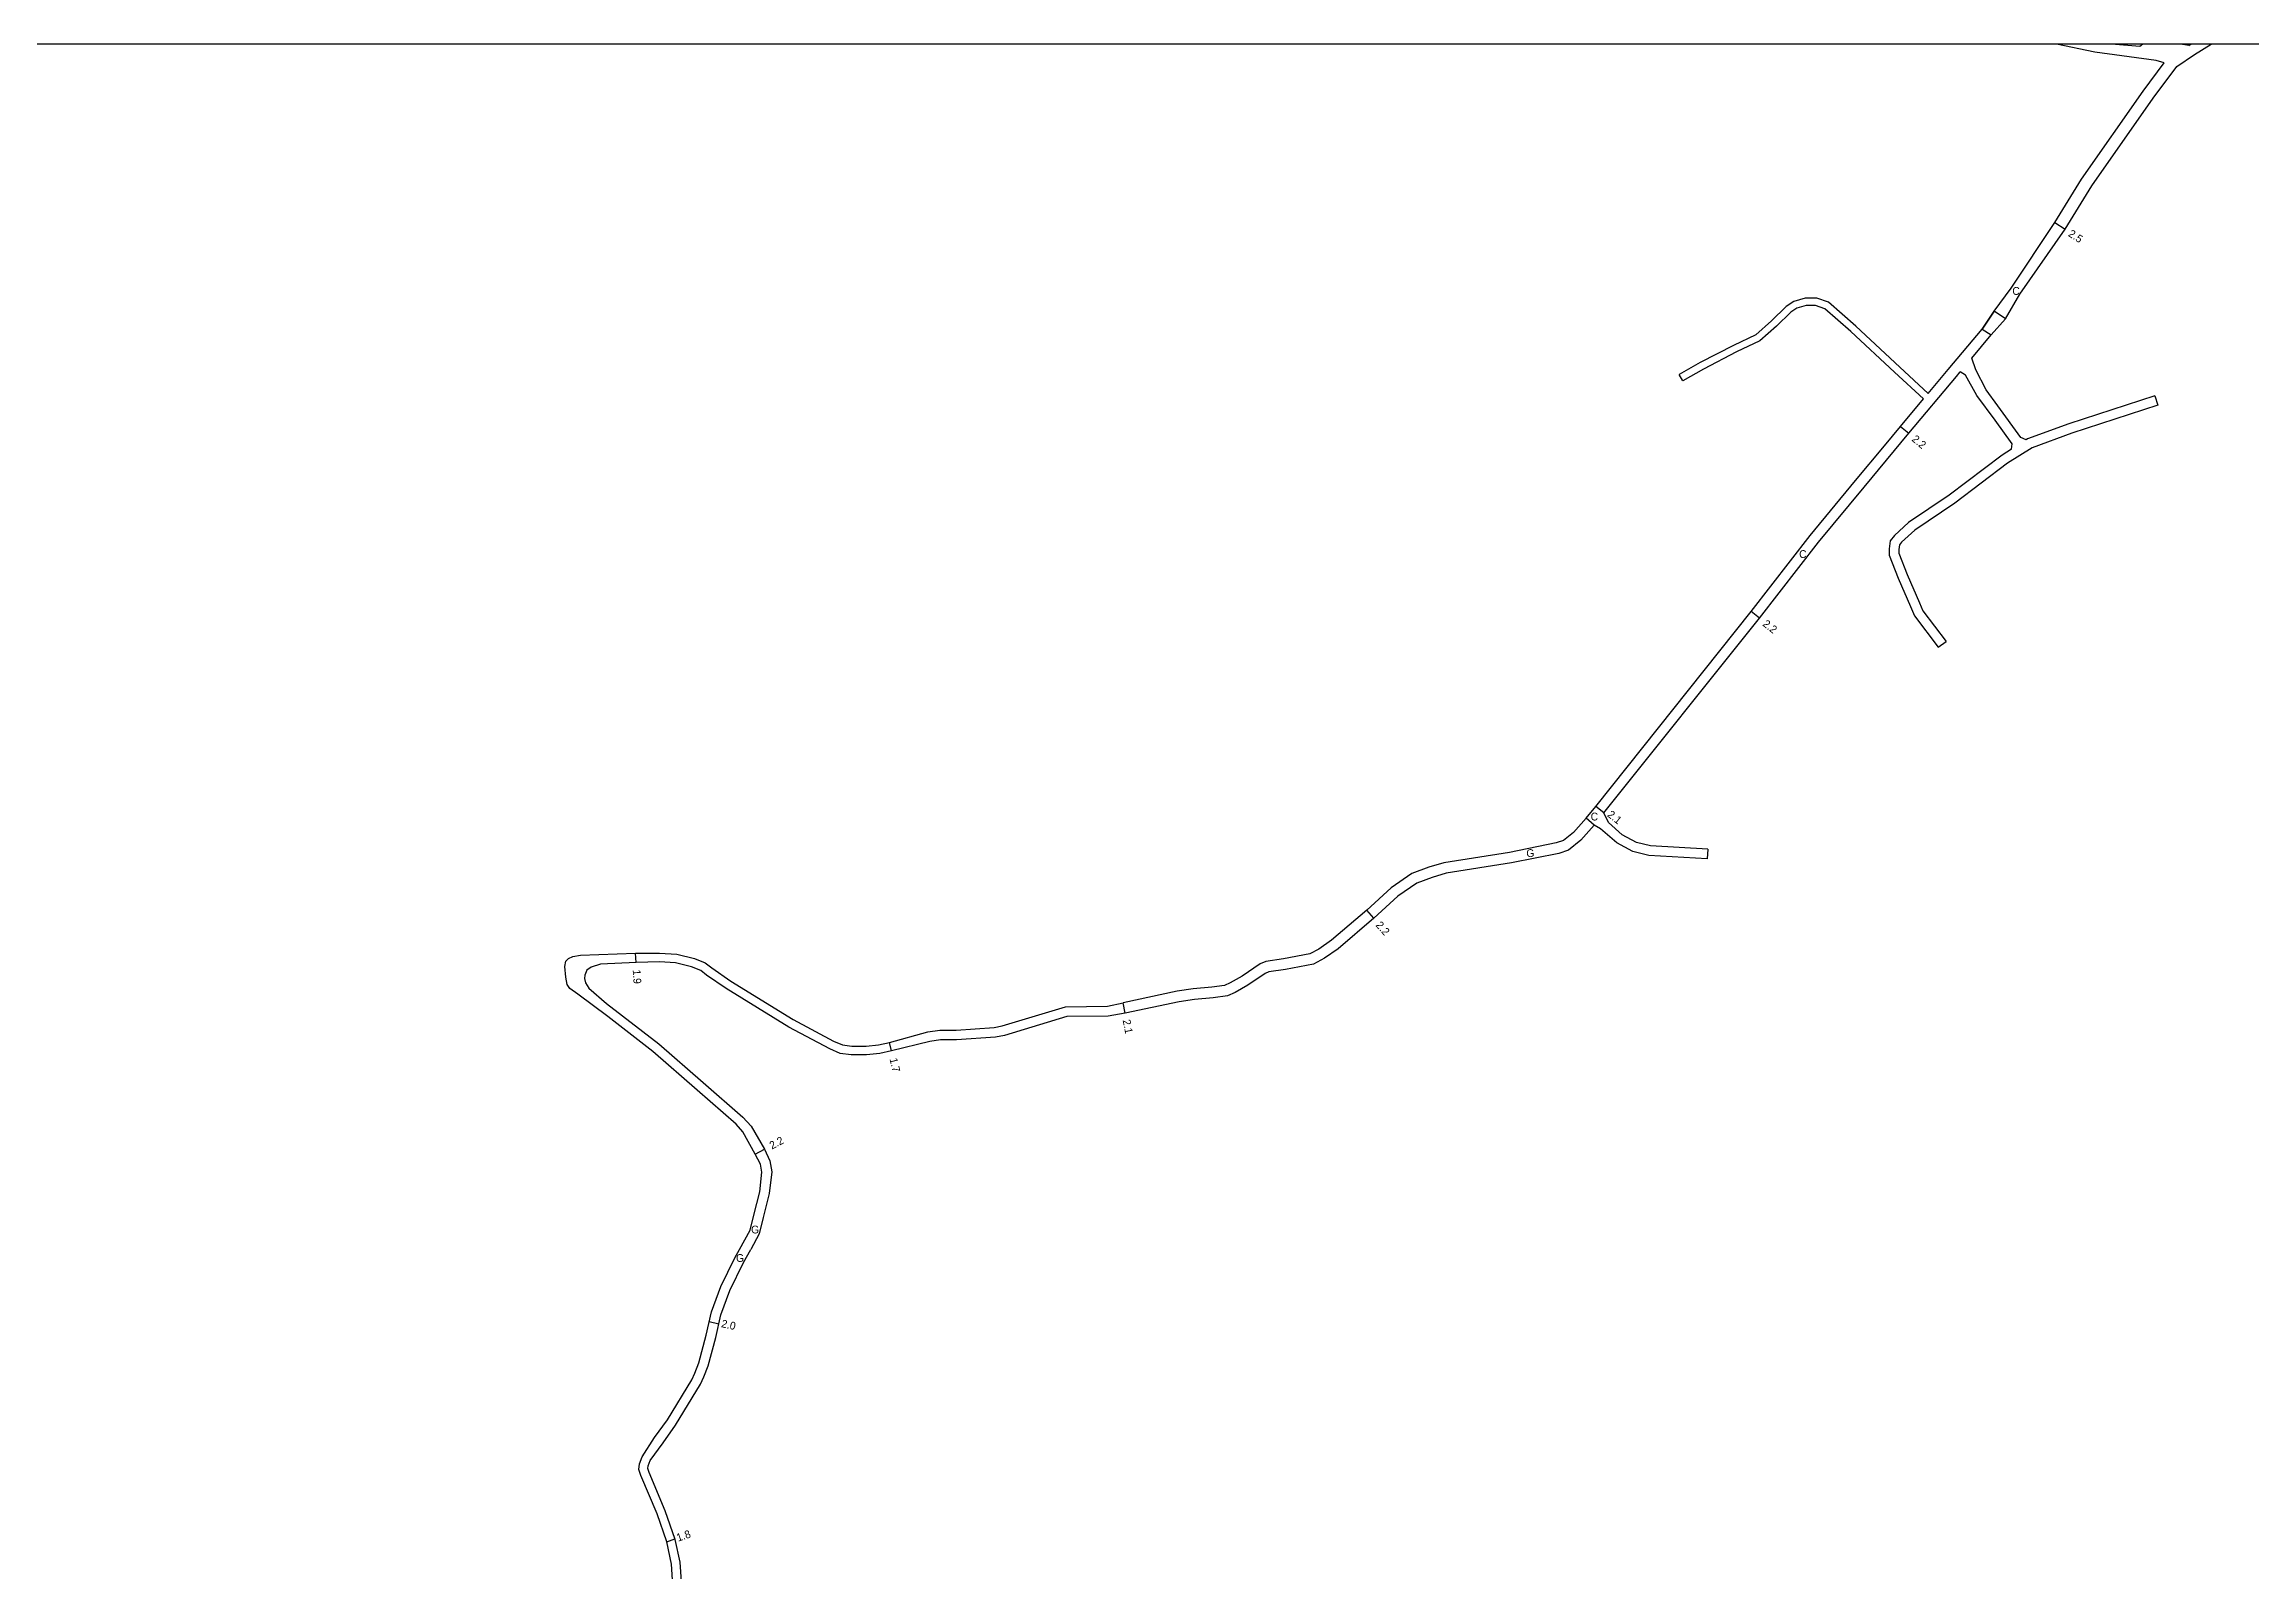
# Model space of a CAD drawing. Header units: metres. Extents: x -24000 to -20800, y -105000 to -102000.
# Drawn here: x -23166.8 to -22715, y -102312.6 to -102000 of the extents above; entities that cross this region are included whole.
import ezdxf

# ---------------------------------------------------------------- set-up
doc = ezdxf.new("R2010")
doc.units = ezdxf.units.M
doc.header["$LTSCALE"] = 2.5
for name, color, linetype in [('図郭', 7, 'Continuous'), ('幅員', 7, 'Continuous'), ('舗装', 7, 'Continuous'), ('道路', 7, 'Continuous')]:
    doc.layers.add(name, color=color, linetype=linetype)
doc.styles.get("Standard").update_dxf_attribs({"font": ''})
doc.styles.get('Standard').set_extended_font_data('@MS PGothic')

msp = doc.modelspace()

# ---------------------------------------------------------------- linework, layer by layer
at = {"layer": '図郭'}
msp.add_lwpolyline([(-23200, -102600), (-22400, -102600), (-22400, -102000), (-23200, -102000)], close=True, dxfattribs=at)
at = {"layer": '幅員'}
for points in [[(-22755.33, -102036.5), (-22753.24, -102037.87)], [(-22786.92, -102078.2), (-22785.23, -102079.6)], [(-22815.77, -102117.45), (-22817.5, -102116.09)], [(-22847.61, -102157.29), (-22849.26, -102155.99)], [(-22894.68, -102178.81), (-22896.13, -102177.16)], [(-23045.64, -102187.9), (-23045.75, -102186)], [(-22945.56, -102198.23), (-22945.96, -102196.17)], [(-22993.39, -102205.93), (-22993.79, -102204.28)], [(-23021.31, -102227.11), (-23019.37, -102226.08)], [(-23030.68, -102261.36), (-23028.73, -102261.79)], [(-23039.4, -102306.41), (-23037.7, -102305.82)]]:
    msp.add_lwpolyline(points, dxfattribs=at)
at = {"layer": '舗装'}
msp.add_lwpolyline([(-22849.57, -102159.79), (-22851.26, -102158.37)], dxfattribs=at)
at = {"layer": '道路'}
for points in [[(-22765.44, -102056.18), (-22762.46, -102051.18), (-22753.24, -102037.87), (-22747.78, -102028.99), (-22735.23, -102011.07), (-22730.39, -102004.54), (-22726.77, -102002.12), (-22723.34, -102000)], [(-22732.95, -102003.79), (-22734.58, -102003.32), (-22747.14, -102001.67), (-22754.99, -102000)], [(-22737.31, -102000), (-22737.94, -102000.51), (-22743.72, -102000)], [(-22727.92, -102000.24), (-22729.6, -102000)], [(-22727.92, -102000.24), (-22727.49, -102000)], [(-22755.33, -102036.5), (-22749.88, -102027.62), (-22737.26, -102009.61), (-22732.95, -102003.79)], [(-22767.77, -102054.63), (-22764.24, -102049.89), (-22755.33, -102036.5)], [(-22781.25, -102071.44), (-22787.05, -102066.06), (-22796.05, -102057.68), (-22801.64, -102052.81), (-22804.02, -102051.96), (-22806.41, -102051.94), (-22808.74, -102052.64), (-22810.3, -102053.67), (-22813.28, -102056.63), (-22816.52, -102059.45), (-22821.12, -102061.63), (-22827.92, -102065.15), (-22832.19, -102067.58)], [(-22782.22, -102072.59), (-22788.14, -102067.1), (-22797.06, -102058.79), (-22802.41, -102054.13), (-22804.29, -102053.45), (-22806.2, -102053.45), (-22808.1, -102054.02), (-22809.35, -102054.84), (-22812.26, -102057.73), (-22815.69, -102060.72), (-22820.46, -102062.97), (-22827.2, -102066.47), (-22831.45, -102068.89)], [(-22770.21, -102058.29), (-22767.77, -102054.63)], [(-22770.21, -102058.29), (-22767.77, -102054.63)], [(-22767.77, -102054.63), (-22770.21, -102058.29), (-22768.35, -102059.47), (-22765.44, -102056.18), (-22767.77, -102054.63)], [(-22768.35, -102059.47), (-22765.44, -102056.18)], [(-22768.35, -102059.47), (-22765.44, -102056.18)], [(-22781.25, -102071.44), (-22777.14, -102066.55), (-22770.21, -102058.29)], [(-22772.34, -102064.24), (-22768.35, -102059.47)], [(-22761.17, -102080.95), (-22762.26, -102080.47), (-22767.01, -102073.98), (-22769.38, -102070.74), (-22771.49, -102066.6), (-22772.34, -102064.24)], [(-22847.61, -102157.29), (-22815.77, -102117.45), (-22803.66, -102101.88), (-22794.36, -102090.62), (-22785.23, -102079.6), (-22775.47, -102067.99), (-22774.67, -102067.02)], [(-22831.45, -102068.89), (-22832.19, -102067.58)], [(-22764.2, -102082.87), (-22764.08, -102081.75), (-22767.56, -102076.95), (-22771.26, -102071.9), (-22773.63, -102067.75), (-22774.67, -102067.02)], [(-22734.26, -102073.88), (-22751.83, -102079.6), (-22760, -102082.57), (-22764.99, -102085.75), (-22775.8, -102093.89), (-22784.01, -102099.41), (-22786.69, -102101.89), (-22787.1, -102102.42), (-22787.22, -102103.37), (-22787.22, -102104.16), (-22785.52, -102108.51), (-22783.03, -102114.27), (-22782.31, -102115.96), (-22777.59, -102122.18)], [(-22786.92, -102078.2), (-22782.22, -102072.59)], [(-22734.88, -102071.98), (-22752.48, -102077.71), (-22760.89, -102080.77), (-22761.17, -102080.95)], [(-22734.88, -102071.98), (-22734.26, -102073.88)], [(-22849.26, -102155.99), (-22817.5, -102116.09), (-22805.38, -102100.51), (-22796.1, -102089.27), (-22790.22, -102082.18), (-22786.92, -102078.2)], [(-22764.2, -102082.87), (-22766.13, -102084.1), (-22776.96, -102092.26), (-22785.25, -102097.84), (-22788.17, -102100.54), (-22789.01, -102101.63), (-22789.22, -102103.24), (-22789.22, -102104.54), (-22787.37, -102109.26), (-22784.88, -102115.03), (-22784.06, -102116.97), (-22779.18, -102123.39)], [(-22779.18, -102123.39), (-22777.59, -102122.18)], [(-22851.26, -102158.37), (-22849.26, -102155.99)], [(-22849.57, -102159.79), (-22852.3, -102162.87), (-22854.83, -102164.92), (-22856.8, -102165.56), (-22866.53, -102167.51), (-22879.91, -102169.64), (-22882.75, -102170.49), (-22885.88, -102171.63), (-22889.78, -102174.35), (-22894.68, -102178.81), (-22902, -102185.06), (-22904.81, -102187.02), (-22907.05, -102188.2), (-22912.79, -102189.3), (-22916.17, -102189.83), (-22916.92, -102190.12), (-22920.48, -102192.53), (-22923.06, -102194), (-22924.62, -102194.73), (-22927.6, -102195.13), (-22931.42, -102195.49), (-22934.53, -102195.91), (-22945.56, -102198.23), (-22949.04, -102198.84), (-22957.48, -102198.94), (-22970.25, -102202.79), (-22972.12, -102203.16), (-22980.06, -102203.71), (-22983.38, -102203.74), (-22985.58, -102204.05), (-22993.39, -102205.93), (-22995.77, -102206.5), (-22998.5, -102206.8), (-23001.62, -102206.78), (-23003.89, -102206.49), (-23006.04, -102205.57), (-23014.38, -102201.12), (-23027.24, -102193.22), (-23031.23, -102190.46), (-23032.44, -102189.55), (-23034.3, -102188.77), (-23037.58, -102187.97), (-23040.88, -102187.76), (-23045.64, -102187.9), (-23052.91, -102188.22), (-23054.87, -102188.81), (-23055.72, -102189.43), (-23056.13, -102190.47), (-23056.2, -102191.13), (-23056.02, -102192.02), (-23055.32, -102193.13), (-23051.69, -102196.26), (-23040.99, -102204.53), (-23031.94, -102212.41), (-23023.8, -102219.51), (-23022.14, -102221.34), (-23019.37, -102226.08), (-23018.3, -102228.48), (-23017.9, -102230.69), (-23018.4, -102235.16), (-23019.65, -102240.08), (-23020.44, -102243.39), (-23022.21, -102246.61)], [(-22851.26, -102158.37), (-22853.83, -102161.27), (-22855.9, -102162.95), (-22857.36, -102163.43), (-22866.92, -102165.35), (-22880.39, -102167.49), (-22883.44, -102168.4), (-22886.9, -102169.66), (-22891.15, -102172.63), (-22896.13, -102177.16), (-22903.35, -102183.31), (-22905.96, -102185.14), (-22907.78, -102186.1), (-22913.17, -102187.13), (-22916.76, -102187.69), (-22917.95, -102188.17), (-22921.64, -102190.66), (-22924.07, -102192.05), (-22925.24, -102192.59), (-22927.85, -102192.95), (-22931.67, -102193.3), (-22934.91, -102193.74), (-22945.96, -102196.17)], [(-22826.46, -102166.67), (-22838.4, -102166.02), (-22841.67, -102165.19), (-22844.98, -102163.4), (-22848.29, -102160.51), (-22849.57, -102159.79)], [(-22826.35, -102164.68), (-22838.1, -102164.03), (-22840.94, -102163.31), (-22843.84, -102161.74), (-22846.67, -102159.27), (-22847.61, -102157.29)], [(-22826.35, -102164.68), (-22826.46, -102166.67)], [(-23024.49, -102246.61), (-23022.32, -102242.64), (-23021.59, -102239.6), (-23020.37, -102234.8), (-23019.92, -102230.76), (-23020.21, -102229.15), (-23021.31, -102227.11), (-23023.79, -102222.5), (-23025.2, -102220.94), (-23033.18, -102213.99), (-23042.26, -102206.07), (-23051.44, -102198.93), (-23057.58, -102194.34), (-23059.21, -102193.2), (-23059.73, -102192.38), (-23060.07, -102190.9), (-23060.22, -102188.7), (-23060.07, -102187.64), (-23059.52, -102187.09), (-23058.62, -102186.63), (-23057.04, -102186.42), (-23045.75, -102186), (-23040.85, -102185.96), (-23037.31, -102186.18), (-23033.74, -102187.06), (-23031.54, -102187.98), (-23030.18, -102188.99), (-23026.25, -102191.71), (-23013.49, -102199.55), (-23005.26, -102203.95), (-23003.41, -102204.74), (-23001.5, -102204.98), (-22998.6, -102205), (-22996.08, -102204.72), (-22993.79, -102204.28)], [(-22993.79, -102204.28), (-22985.95, -102202.08), (-22983.53, -102201.75), (-22980.15, -102201.71), (-22972.38, -102201.17), (-22970.73, -102200.85), (-22957.79, -102196.94), (-22949.22, -102196.84), (-22945.96, -102196.17)], [(-23038.07, -102316.37), (-23038.39, -102310.99), (-23039.4, -102306.41), (-23041.36, -102300.71), (-23044.68, -102292.86), (-23045.1, -102291.65), (-23044.97, -102290.47), (-23044.43, -102289), (-23041.91, -102285.06), (-23039.25, -102281.43), (-23034.24, -102273.27), (-23033.67, -102271.89), (-23032.81, -102269.79), (-23031.29, -102264.12), (-23030.23, -102259.37), (-23028.29, -102254.21), (-23025.43, -102248.32), (-23024.49, -102246.61)], [(-23036.26, -102316.49), (-23036.63, -102310.6), (-23037.66, -102305.92), (-23039.68, -102300.06), (-23043, -102292.22), (-23043.27, -102291.44), (-23043.21, -102290.89), (-23042.81, -102289.81), (-23040.15, -102286.18), (-23037.59, -102282.55), (-23032.46, -102274.18), (-23031.82, -102272.64), (-23030.91, -102270.43), (-23029.35, -102264.6), (-23028.31, -102259.94), (-23026.45, -102255), (-23023.66, -102249.26), (-23022.21, -102246.61)]]:
    msp.add_lwpolyline(points, dxfattribs=at)

# ---------------------------------------------------------------- texts
at = {"layer": '幅員'}
for s, rotation, p in [('2.5', 326.7616, (-22752.72, -102039.17)), ('2.2', 320.3349, (-22784.74, -102081.05)), ('2.2', 321.8485, (-22815.25, -102118.88)), ('2.1', 321.6941, (-22847.04, -102157.89)), ('2.2', 311.3717, (-22894.42, -102180.32)), ('1.9', 273.3739, (-23046.35, -102189.39)), ('2.1', 280.9222, (-22946.09, -102199.71)), ('1.7', 283.5188, (-22993.81, -102207.62)), ('2.2', 28.1478, (-23017.84, -102226.17)), ('2.0', 347.4595, (-23028.32, -102262.47)), ('1.8', 19.0051, (-23037.07, -102306.4))]:
    msp.add_text(s, height=1.6, rotation=rotation, dxfattribs=at).set_placement(p)
at = {"layer": '舗装'}
for s, p in [('C', (-22764.03, -102051.29)), ('C', (-22807.65, -102105.13)), ('C', (-22850.32, -102158.83)), ('G', (-22863.48, -102166.31)), ('G', (-23022.12, -102243.32)), ('G', (-23025.21, -102249.15))]:
    msp.add_text(s, height=1.6, dxfattribs=at).set_placement(p)

doc.saveas('drawing.dxf')
